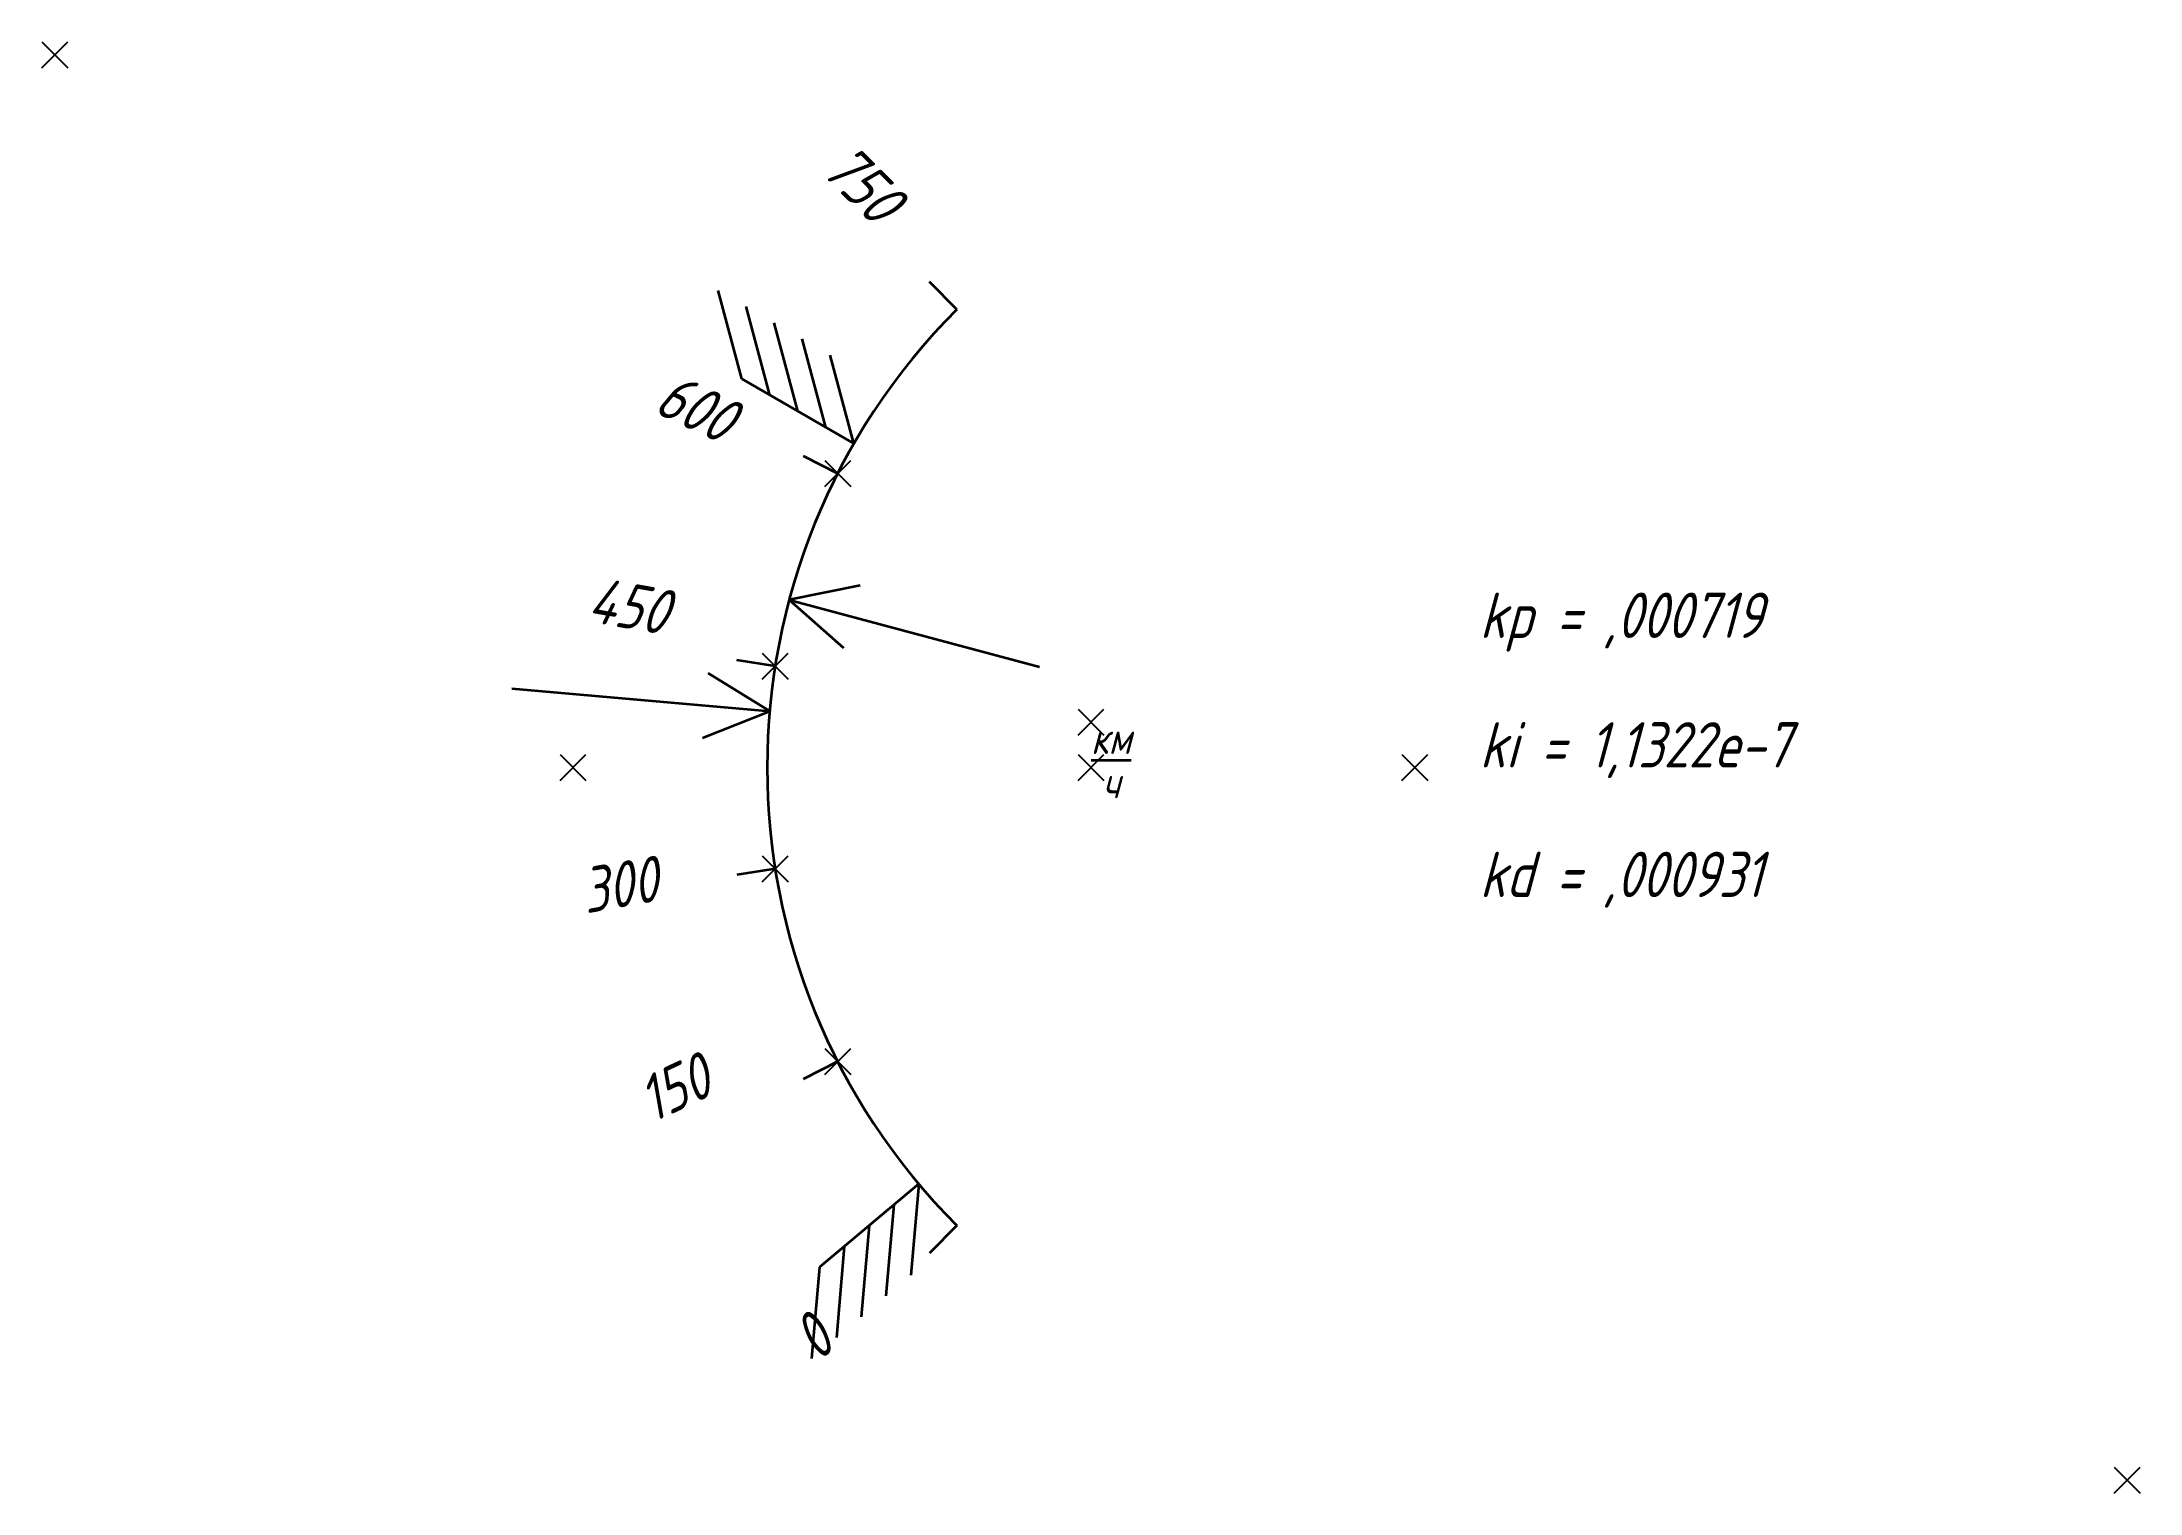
# Model space of a CAD drawing. Header units: inches. Extents: x -106 to 56, y -56 to 56.
import ezdxf

# ---------------------------------------------------------------- set-up
doc = ezdxf.new("R2010")
doc.units = ezdxf.units.IN
doc.header["$MEASUREMENT"] = 0
doc.header["$PDMODE"] = 3
doc.header["$PDSIZE"] = -2
doc.layers.add('Layer2', color=2, linetype='Continuous', plot=False)
doc.layers.add('Layer4', color=4, linetype='Continuous', lineweight=35)
doc.styles.add('3.5', font='gost.shx', dxfattribs={"oblique": 15, "height": 3.5})

msp = doc.modelspace()

# ---------------------------------------------------------------- linework, layer by layer
at = {"layer": 'Layer2'}
for p in [(-105, 55), (-44.55, 22.7), (-49.38, 7.82), (-25, 3.5), (-65, 0), (-25, 0), (0, 0), (-49.38, -7.82), (-44.55, -22.7), (55, -55)]:
    msp.add_point(p, dxfattribs=at)
at = {"layer": 'Layer4'}
for p, q in [((-35.36, 35.36), (-37.48, 37.48)), ((-51.96, 30), (-53.79, 36.83)), ((-49.8, 28.75), (-51.63, 35.58)), ((-47.63, 27.5), (-49.46, 34.33)), ((-45.47, 26.25), (-47.3, 33.08)), ((-43.3, 25), (-45.13, 31.83)), ((-43.3, 25), (-51.96, 30)), ((-47.22, 24.06), (-44.55, 22.7)), ((-42.82, 14.06), (-48.3, 12.94)), ((-48.3, 12.94), (-28.98, 7.76)), ((-48.3, 12.94), (-44.11, 9.23)), ((-49.38, 7.82), (-52.35, 8.29)), ((-49.81, 4.36), (-54.57, 7.28)), ((-69.73, 6.1), (-49.81, 4.36)), ((-55.01, 2.3), (-49.81, 4.36)), ((-49.38, -7.82), (-52.35, -8.29)), ((-44.55, -22.7), (-47.22, -24.06)), ((-38.3, -32.14), (-45.96, -38.57)), ((-38.3, -32.14), (-38.92, -39.18)), ((-40.22, -33.75), (-40.83, -40.79)), ((-42.13, -35.35), (-42.75, -42.4)), ((-35.36, -35.36), (-37.48, -37.48)), ((-44.05, -36.96), (-44.66, -44)), ((-45.96, -38.57), (-46.58, -45.61))]:
    msp.add_line(p, q, dxfattribs=at)
msp.add_arc((0, 0), 50, 135, 225, dxfattribs=at)

# ---------------------------------------------------------------- texts
at = {"layer": 'Layer4', "style": '3.5', "oblique": 15}
for s, rotation, p in [('750', 315, (-45.96, 45.96)), ('600', 335, (-58.91, 27.47)), ('450', 350, (-64.01, 11.29)), ('300', 10, (-64.01, -11.29)), ('150', 25, (-58.91, -27.47)), ('0', 45, (-45.96, -45.96))]:
    msp.add_text(s, height=3.5, rotation=rotation, dxfattribs=at).set_placement(p)
for s, p in [('kp = ,000719', (5, 10)), ('ki = 1,1322e-7', (5, 0)), ('kd = ,000931', (5, -10))]:
    msp.add_text(s, height=3.5, dxfattribs=at).set_placement(p)
at = {"layer": 'Layer4', "insert": (-25, 3.5), "char_height": 3.5, "attachment_point": 1, "style": '3.5'}
msp.add_mtext_dynamic_manual_height_columns('\\A1;{\\H0.7x;\\Sкм/ч;}', width=19.1245, gutter_width=17.5, heights=[0], dxfattribs=at)

doc.saveas('drawing.dxf')
